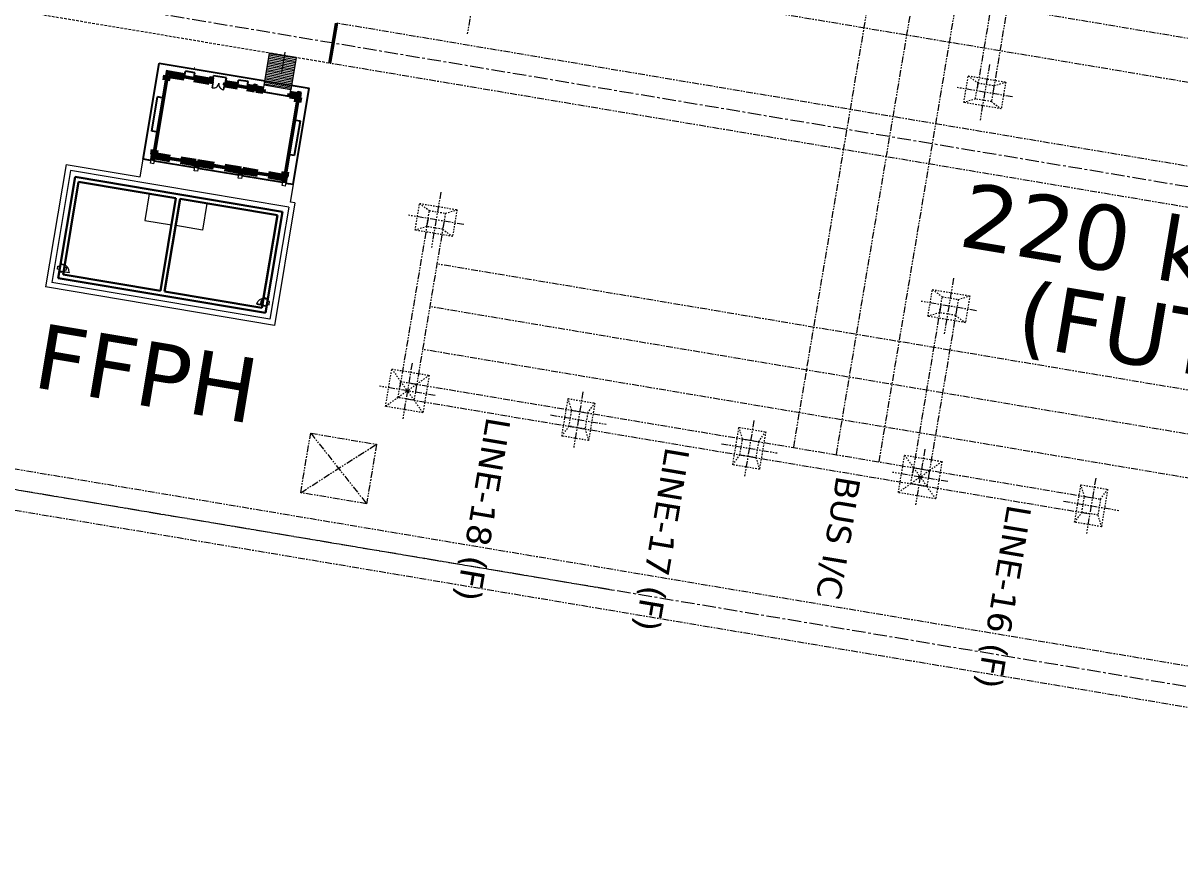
# Model space of a CAD drawing. Header units: feet. Extents: x 199174 to 214517, y 1645895 to 1656921.
# Drawn here: x 207650.2 to 207734, y 1653709.2 to 1653770 of the extents above; entities that cross this region are included whole.
import ezdxf

# ---------------------------------------------------------------- set-up
doc = ezdxf.new("R2010")
doc.units = ezdxf.units.FT
doc.header["$MEASUREMENT"] = 0
for name, pattern in [('CENTER', [2, 1.25, -0.25, 0.25, -0.25]), ('HIDDEN', [0.375, 0.25, -0.125]), ('PHANTOM2', [1.25, 0.625, -0.125, 0.125, -0.125, 0.125, -0.125])]:
    doc.linetypes.add(name, pattern=pattern)
doc.layers.add('400 KV SUB', color=7, linetype='Continuous', true_color=0xffffdb)
for name, color, linetype, lineweight in [('CONC', 4, 'Continuous', 9), ('DOOR', 2, 'Continuous', 18), ('E-LAY-CNTRL', 1, 'CENTER', 0), ('E-LAY-EXIST', 8, 'HIDDEN', 0), ('e2', 2, 'Continuous', 18), ('e5', 7, 'Continuous', 13), ('rcc', 6, 'Continuous', 30), ('Wall', 6, 'Continuous', 70), ('WIN', 1, 'Continuous', 20)]:
    doc.layers.add(name, color=color, linetype=linetype, lineweight=lineweight)
for name, color, linetype in [('DIM', 11, 'Continuous'), ('E-LAY-DIM', 7, 'Continuous'), ('hid', 7, 'Continuous'), ('TXT', 222, 'Continuous')]:
    doc.layers.add(name, color=color, linetype=linetype)
doc.styles.add('STYLE1', font='verdana.ttf')

# ---------------------------------------------------------------- blocks, each defined once
blk = doc.blocks.new('R-750T')
for points in [[(-29.25, 0), (-29.25, 0.75), (-30, 0.75), (-30, 5.125), (-29.25, 5.125), (-29.25, 5.875), (-28, 5.875), (-28, 4.125), (-27.5, 4.125), (-27.5, 0)], [(-3.5, 5.875), (-3.5, 31.875), (-2, 31.875), (-2, 5.875)], [(-2, 5.875), (-2, 4.125), (-2.5, 4.125), (-2.5, 0), (-0.75, 0), (-0.75, 0.75), (0, 0.75), (0, 5.125), (-0.75, 5.125), (-0.75, 5.875)]]:
    blk.add_lwpolyline(points, close=True)
at = {"color": 1}
blk.add_arc((-2, 5.875), 26, 93.307362, 180, dxfattribs=at)
blk = doc.blocks.new('600')
at = {"layer": 'rcc'}
blk.add_hatch(color=256, dxfattribs=at).paths.add_polyline_path([(-150, 0), (150, 0), (150, 500), (-150, 500)])
blk.add_lwpolyline([(-150, 0), (150, 0), (150, 500), (-150, 500)], close=True, dxfattribs=at)
blk = doc.blocks.new('R-1200D')
for p, q in [((-48, 0.7), (-48, 5.1)), ((-48, 5.1), (-47.3, 5.1)), ((-47.3, 0.7), (-48, 0.7)), ((-47.3, 0), (-47.3, 0.7)), ((-46, 0), (-47.3, 0)), ((-47.3, 5.1), (-47.3, 5.9)), ((-47.3, 5.9), (-46, 5.9)), ((-46, 27.4), (-46, 5.9)), ((-46, 27.4), (-44.5, 27.4)), ((-46, 5.9), (-46, 4.1)), ((-46, 5.9), (-44.5, 5.9)), ((-46, 4.1), (-45.5, 4.1)), ((-46, 1.7), (-46, 0)), ((-45.5, 1.7), (-46, 1.7)), ((-45.5, 4.1), (-45.5, 1.7)), ((-44.5, 27.4), (-44.5, 5.9)), ((-3.5, 27.4), (-3.5, 5.9)), ((-2, 27.4), (-3.5, 27.4)), ((-2, 5.9), (-3.5, 5.9)), ((-2, 4.1), (-2.5, 4.1)), ((-2.5, 4.1), (-2.5, 1.7)), ((-2.5, 1.7), (-2, 1.7)), ((-2, 27.4), (-2, 5.9)), ((-0.7, 5.9), (-2, 5.9)), ((-2, 5.9), (-2, 4.1)), ((-2, 1.7), (-2, 0)), ((-2, 0), (-0.7, 0)), ((-0.7, 5.1), (-0.7, 5.9)), ((0, 5.1), (-0.7, 5.1)), ((-0.7, 0), (-0.7, 0.7)), ((-0.7, 0.7), (0, 0.7)), ((0, 0.7), (0, 5.1))]:
    blk.add_line(p, q)
at = {"color": 1}
for centre, start, end in [((-44.1, 7.3), 356.0696, 91.2709), ((-3.9, 7.3), 88.7291, 183.9304)]:
    blk.add_arc(centre, 20.1, start, end, dxfattribs=at)
blk = doc.blocks.new('TWR_CTG_p')
for p, q in [((-750, 750), (-1750, 1250)), ((1750, 1250), (750, 750)), ((-750, -750), (-1750, -1250)), ((750, -750), (1750, -1250))]:
    blk.add_line(p, q)
for points in [[(-1750, -1250), (1750, -1250), (1750, 1250), (-1750, 1250)], [(-750, -750), (750, -750), (750, 750), (-750, 750)]]:
    blk.add_lwpolyline(points, close=True)
blk = doc.blocks.new('TWR_CC_p')
for p, q in [((-750, 750), (-1750, 1250)), ((1750, 1250), (750, 750)), ((-750, -750), (-1750, -1250)), ((750, -750), (1750, -1250))]:
    blk.add_line(p, q)
for points in [[(-1750, -1250), (1750, -1250), (1750, 1250), (-1750, 1250)], [(-750, -750), (750, -750), (750, 750), (-750, 750)]]:
    blk.add_lwpolyline(points, close=True)
blk = doc.blocks.new('TWR_CD_p')
for p, q in [((-750, 750), (-1750, 1750)), ((1750, 1750), (750, 750)), ((-100, 100), (-750, 750)), ((750, 750), (100, 100)), ((-1750, -1750), (-750, -750)), ((-100, -100), (-750, -750)), ((100, -100), (750, -750)), ((750, -750), (1750, -1750))]:
    blk.add_line(p, q)
for points in [[(-1750, -1750), (1750, -1750), (1750, 1750), (-1750, 1750)], [(-750, -750), (750, -750), (750, 750), (-750, 750)], [(-100, -100), (100, -100), (100, 100), (-100, 100)]]:
    blk.add_lwpolyline(points, close=True)
blk = doc.blocks.new('TWR_CTH_p')
for p, q in [((-750, 750), (-1750, 1250)), ((1750, 1250), (750, 750)), ((-750, -750), (-1750, -1250)), ((750, -750), (1750, -1250))]:
    blk.add_line(p, q)
for points in [[(-1750, -1250), (1750, -1250), (1750, 1250), (-1750, 1250)], [(-750, -750), (750, -750), (750, 750), (-750, 750)]]:
    blk.add_lwpolyline(points, close=True)
blk = doc.blocks.new('400kv')
at = {"layer": 'e5'}
h = blk.add_hatch(dxfattribs=at)
h.set_pattern_fill('_USER', color=256, scale=0.15, angle=437.254, style=0, pattern_type=0)
h.set_pattern_definition([(77.254, (123.98344, 173.21524), (-0.14630365, 0.03309444), [])])
h.paths.add_polyline_path([(84.13, 165.68), (81.59, 166.25), (81.04, 163.81), (83.58, 163.24)])
h.paths.add_polyline_path([(81.57, 166.26), (81.2, 166.34), (80.65, 163.9), (81.02, 163.82)])
at = {"layer": 'rcc'}
blk.add_hatch(color=256, dxfattribs=at).paths.add_polyline_path([(83.05, 174.98), (83.13, 175.31), (82.64, 175.42), (82.56, 175.09)])
at = {"layer": 'CONC', "linetype": 'Continuous'}
blk.add_line((61.02, 170.95, -0.38), (60.21, 167.39, -0.38), dxfattribs=at)
at = {"layer": 'DIM'}
blk.add_solid([(83.22, 172.63, -0.38), (83.23, 172.7, -0.38), (83.03, 172.71, -0.38)], dxfattribs=at)
at = {"layer": 'E-LAY-CNTRL'}
for p, q in [((2.06, 0.61, -0.66), (54.44, 232.15, -0.29)), ((43.66, -21.72, -0.31), (98.82, 222.12, -0.31))]:
    blk.add_line(p, q, dxfattribs=at)
at = {"layer": 'E-LAY-CNTRL', "elevation": -0.31}
for points in [[(32.89, 136.92), (97.86, 424.12)], [(32.89, 136.92), (86.72, 374.86)]]:
    blk.add_lwpolyline(points, dxfattribs=at)
at = {"layer": 'E-LAY-DIM', "lineweight": -2}
for p, q in [((86.56, 159.43, -0.4), (82.9, 160.26, -0.4)), ((86.53, 159.3, -0.4), (82.87, 160.13, -0.4))]:
    blk.add_line(p, q, dxfattribs=at)
at = {"layer": 'E-LAY-EXIST', "linetype": 'PHANTOM2'}
for p, q in [((0, 0, -0.67), (52.43, 231.83, -0.3)), ((4.13, 1.2, -0.66), (54.82, 225.35, -0.31)), ((43.47, 165.08, -0.31), (47.54, 157.84, -0.31)), ((48.9, 163.85, -0.31), (42.11, 159.06, -0.31)), ((43.08, -15.78, -0.67), (82.87, 160.13, -0.4)), ((46.74, -16.6, -0.67), (86.53, 159.3, -0.4)), ((51.73, 152.18, -0.31), (52.87, 157.25, -0.31)), ((51.57, 154.88, -0.31), (48.04, 139.28, -0.31)), ((54.83, 154.14, -0.31), (49.76, 155.29, -0.31)), ((52.37, 154.6, -0.31), (52.22, 154.84, -0.31)), ((68.07, 151.92, -0.31), (52.46, 155.45, -0.31)), ((53.03, 154.55, -0.31), (49.5, 138.95, -0.31)), ((67.74, 150.46, -0.31), (52.13, 153.99, -0.31)), ((52.42, 154.79, -0.31), (52.18, 154.64, -0.31)), ((23.71, 10.21, -0.31), (56.04, 153.1, -0.31)), ((67.33, 148.65, -0.31), (68.48, 153.72, -0.31)), ((27.61, 9.33, -0.31), (59.94, 152.22, -0.31)), ((70.44, 150.61, -0.31), (65.37, 151.76, -0.31)), ((31.52, 8.45, -0.31), (63.84, 151.34, -0.31)), ((89.95, 146.2, -0.31), (84.88, 147.35, -0.31)), ((58.83, 2.27, -0.31), (91.15, 145.16, -0.31)), ((62.73, 1.39, -0.31), (95.05, 144.28, -0.31)), ((49.34, 141.65, -0.31), (48.2, 136.58, -0.31)), ((48.04, 139.28, -0.31), (44.51, 123.67, -0.31)), ((49.5, 138.95, -0.31), (45.97, 123.34, -0.31)), ((51.3, 138.54, -0.31), (46.23, 139.68, -0.31)), ((45.81, 126.04, -0.31), (44.67, 120.97, -0.31)), ((47.77, 122.93, -0.31), (42.7, 124.08, -0.31)), ((44.51, 123.67, -0.31), (40.98, 108.07, -0.31)), ((45.97, 123.34, -0.31), (42.44, 107.73, -0.31)), ((129.46, 100.35, -0.31), (45.09, 119.44, -0.31)), ((128.57, 96.45, -0.31), (44.21, 115.54, -0.31)), ((127.69, 92.55, -0.31), (43.32, 111.64, -0.31)), ((41.14, 105.37, -0.31), (42.28, 110.43, -0.31)), ((40.98, 108.07, -0.31), (37.45, 92.46, -0.31)), ((44.24, 107.33, -0.31), (39.17, 108.47, -0.31)), ((41.83, 107.98, -0.31), (41.59, 107.82, -0.31)), ((41.78, 107.78, -0.31), (41.63, 108.02, -0.31)), ((57.48, 105.1, -0.31), (41.87, 108.63, -0.31)), ((42.44, 107.73, -0.31), (38.91, 92.13, -0.31)), ((57.15, 103.64, -0.31), (41.54, 107.17, -0.31)), ((56.74, 101.84, -0.31), (57.89, 106.9, -0.31)), ((59.85, 103.8, -0.31), (54.78, 104.94, -0.31)), ((76.25, 97.42, -0.31), (77.4, 102.49, -0.31)), ((79.36, 99.38, -0.31), (74.29, 100.53, -0.31)), ((92.59, 97.16, -0.31), (76.99, 100.69, -0.31)), ((92.26, 95.7, -0.31), (76.66, 99.23, -0.31)), ((38.75, 94.83, -0.31), (37.61, 89.76, -0.31)), ((40.71, 91.72, -0.31), (35.64, 92.87, -0.31))]:
    blk.add_line(p, q, dxfattribs=at)
at = {"layer": 'E-LAY-EXIST'}
blk.add_line((82.9, 160.26, -0.4), (95.54, 216.14, -0.31), dxfattribs=at)
at = {"layer": 'E-LAY-EXIST', "linetype": 'PHANTOM2', "elevation": -0.31}
blk.add_lwpolyline([(48.9, 163.85), (47.54, 157.84), (42.11, 159.06), (43.47, 165.08)], close=True, dxfattribs=at)
at = {"layer": 'e2'}
for p, q in [((59.61, 167.02, -0.38), (64.12, 186.93, -0.38)), ((74.33, 184.62, -0.38), (64.12, 186.93, -0.38)), ((69.83, 164.7, -0.38), (74.33, 184.62, -0.38)), ((69.36, 178.05, -0.38), (68.81, 175.61, -0.38)), ((71.8, 177.5, -0.38), (69.36, 178.05, -0.38)), ((68.17, 172.78, -0.38), (68.72, 175.22, -0.38)), ((70.61, 172.23, -0.38), (68.17, 172.78, -0.38)), ((69.83, 164.7, -0.38), (59.61, 167.02, -0.38))]:
    blk.add_line(p, q, dxfattribs=at)
at = {"layer": 'e2', "elevation": -0.38}
for points in [[(65.61, 186.29), (65.57, 186.09), (65.28, 186.16), (65.32, 186.35)], [(65.48, 185.7), (65.44, 185.5), (65.14, 185.57), (65.19, 185.77)], [(61.37, 167.54), (61.42, 167.74), (61.12, 167.8), (61.08, 167.61)], [(61.24, 166.96), (61.28, 167.15), (60.99, 167.22), (60.95, 167.02)]]:
    blk.add_lwpolyline(points, close=True, dxfattribs=at)
for points in [[(74.86, 176.85), (74.52, 176.93), (74.59, 177.22), (74.93, 177.15)], [(73.96, 172.85), (73.62, 172.92), (73.68, 173.22), (74.02, 173.14)], [(73.05, 168.84), (72.71, 168.92), (72.78, 169.21), (73.12, 169.13)], [(72.15, 164.83), (71.8, 164.91), (71.87, 165.2), (72.21, 165.13)]]:
    blk.add_lwpolyline(points, dxfattribs=at)
at = {"layer": 'e5'}
for p, q in [((59.01, 166.64, -0.38), (63.74, 187.53, -0.38)), ((74.93, 185, -0.38), (63.74, 187.53, -0.38)), ((74.93, 185, -0.38), (73.41, 178.25, -0.38)), ((73.41, 178.25, -0.38), (83.77, 175.9, -0.38)), ((80.67, 162.19, -0.38), (83.77, 175.9, -0.38)), ((70.21, 164.11, -0.38), (59.01, 166.64, -0.38)), ((80.65, 163.9, -0.38), (81.2, 166.34, -0.38)), ((80.84, 166.42, -0.38), (81.2, 166.34, -0.38)), ((81.2, 166.34, -0.38), (84.13, 165.68, -0.38)), ((83.58, 163.24, -0.38), (84.13, 165.68, -0.38)), ((70.21, 164.11, -0.38), (70.3, 164.53, -0.38)), ((70.3, 164.53, -0.38), (80.67, 162.19, -0.38)), ((82.27, 164.66, -0.38), (84.14, 164.24, -0.38)), ((80.29, 163.98, -0.38), (80.65, 163.9, -0.38)), ((83.58, 163.24, -0.38), (80.65, 163.9, -0.38))]:
    blk.add_line(p, q, dxfattribs=at)
blk.add_solid([(82.26, 164.63, -0.38), (82.28, 164.69, -0.38), (82.07, 164.71, -0.38)], dxfattribs=at)
at = {"layer": 'hid', "ltscale": 20}
for p, q in [((74.86, 177.18, -0.38), (75.01, 177.86, -0.38)), ((75.01, 177.86, -0.38), (83.75, 175.89, -0.38)), ((73.95, 173.16, -0.38), (74.78, 176.85, -0.38)), ((77.45, 176.5, -0.38), (77.55, 176.94, -0.38)), ((77.55, 176.94, -0.38), (80.67, 176.23, -0.38)), ((80.57, 175.8, -0.38), (80.67, 176.23, -0.38)), ((74.68, 174.42, -0.38), (74.9, 175.39, -0.38)), ((74.73, 174.41, -0.38), (74.95, 175.38, -0.38)), ((80.66, 162.21, -0.38), (83.75, 175.89, -0.38)), ((82.47, 173.63, -0.38), (82.91, 173.53, -0.38)), ((82.71, 172.65, -0.38), (82.91, 173.53, -0.38)), ((73.04, 169.15, -0.38), (73.88, 172.86, -0.38)), ((82.27, 172.75, -0.38), (82.71, 172.65, -0.38)), ((73.78, 170.42, -0.38), (74, 171.4, -0.38)), ((73.83, 170.41, -0.38), (74.05, 171.39, -0.38)), ((82.06, 169.78, -0.38), (82.33, 170.95, -0.38)), ((82.15, 170.99, -0.38), (82.33, 170.95, -0.38)), ((81.62, 169.88, -0.38), (82.06, 169.78, -0.38)), ((72.13, 165.14, -0.38), (72.97, 168.86, -0.38)), ((81.37, 168.77, -0.38), (81.81, 168.67, -0.38)), ((81.17, 167.89, -0.38), (81.61, 167.79, -0.38)), ((81.61, 167.79, -0.38), (81.81, 168.67, -0.38)), ((72.88, 166.43, -0.38), (73.1, 167.4, -0.38)), ((72.92, 166.42, -0.38), (73.14, 167.39, -0.38)), ((72.07, 164.85, -0.38), (71.92, 164.19, -0.38)), ((71.92, 164.19, -0.38), (80.66, 162.21, -0.38)), ((74.69, 164.33, -0.38), (74.59, 163.89, -0.38)), ((74.59, 163.89, -0.38), (77.72, 163.18, -0.38)), ((77.82, 163.62, -0.38), (77.72, 163.18, -0.38))]:
    blk.add_line(p, q, dxfattribs=at)
at = {"layer": 'rcc'}
for p, q in [((60.21, 167.39, -0.38), (64.5, 186.33, -0.38)), ((62.79, 176.97, -0.38), (64.8, 185.85, -0.38)), ((73.74, 184.24, -0.38), (64.5, 186.33, -0.38)), ((73.26, 183.94, -0.38), (64.8, 185.85, -0.38)), ((69.45, 165.3, -0.38), (73.74, 184.24, -0.38)), ((71.25, 175.06, -0.38), (73.26, 183.94, -0.38)), ((60.69, 167.7, -0.38), (62.7, 176.58, -0.38)), ((62.7, 176.58, -0.38), (71.16, 174.67, -0.38)), ((62.79, 176.97, -0.38), (71.25, 175.06, -0.38)), ((69.15, 165.78, -0.38), (71.16, 174.67, -0.38)), ((69.15, 165.78, -0.38), (60.69, 167.7, -0.38)), ((69.45, 165.3, -0.38), (60.21, 167.39, -0.38))]:
    blk.add_line(p, q, dxfattribs=at)
at = {"layer": 'Wall'}
for p, q in [((74.81, 175.41, -0.38), (75.16, 176.94, -0.38)), ((75.04, 175.36, -0.38), (75.36, 176.78, -0.38)), ((75.35, 176.74, -0.38), (75.79, 176.64, -0.38)), ((75.4, 176.97, -0.38), (75.84, 176.87, -0.38)), ((75.79, 176.64, -0.38), (75.84, 176.87, -0.38)), ((74.81, 175.41, -0.38), (75.04, 175.36, -0.38)), ((82.13, 175.21, -0.38), (82.18, 175.44, -0.38)), ((82.13, 175.21, -0.38), (82.57, 175.11, -0.38)), ((82.18, 175.44, -0.38), (82.62, 175.34, -0.38)), ((74.29, 173.08, -0.38), (74.59, 174.44, -0.38)), ((74.51, 173.03, -0.38), (74.82, 174.39, -0.38)), ((74.59, 174.44, -0.38), (74.82, 174.39, -0.38)), ((82.25, 173.68, -0.38), (82.56, 175.09, -0.38)), ((82.47, 173.63, -0.38), (82.79, 175.04, -0.38)), ((82.47, 173.63, -0.38), (82.25, 173.68, -0.38)), ((73.91, 171.42, -0.38), (74.25, 172.93, -0.38)), ((74.14, 171.37, -0.38), (74.48, 172.88, -0.38)), ((81.73, 171.4, -0.38), (82.05, 172.8, -0.38)), ((81.95, 171.35, -0.38), (82.27, 172.75, -0.38)), ((82.27, 172.75, -0.38), (82.05, 172.8, -0.38)), ((74.14, 171.37, -0.38), (73.91, 171.42, -0.38)), ((73.35, 168.93, -0.38), (73.69, 170.44, -0.38)), ((73.57, 168.88, -0.38), (73.92, 170.39, -0.38)), ((73.92, 170.39, -0.38), (73.69, 170.44, -0.38)), ((81.15, 168.82, -0.38), (81.4, 169.93, -0.38)), ((81.37, 168.77, -0.38), (81.62, 169.88, -0.38)), ((81.62, 169.88, -0.38), (81.4, 169.93, -0.38)), ((73.01, 167.42, -0.38), (73.31, 168.78, -0.38)), ((73.23, 167.37, -0.38), (73.54, 168.73, -0.38)), ((81.37, 168.77, -0.38), (81.15, 168.82, -0.38)), ((80.79, 167.24, -0.38), (80.95, 167.94, -0.38)), ((81.17, 167.89, -0.38), (80.95, 167.94, -0.38)), ((81.01, 167.19, -0.38), (81.17, 167.89, -0.38)), ((73.23, 167.37, -0.38), (73.01, 167.42, -0.38)), ((80.62, 166.47, -0.38), (80.76, 167.1, -0.38)), ((80.84, 166.42, -0.38), (80.98, 167.05, -0.38)), ((72.47, 165.07, -0.38), (72.79, 166.45, -0.38)), ((72.7, 165.02, -0.38), (73.01, 166.4, -0.38)), ((73.01, 166.4, -0.38), (72.79, 166.45, -0.38)), ((80.62, 166.47, -0.38), (80.84, 166.42, -0.38)), ((72.65, 164.79, -0.38), (73.09, 164.69, -0.38)), ((72.7, 165.02, -0.38), (73.14, 164.92, -0.38)), ((73.14, 164.92, -0.38), (73.09, 164.69, -0.38)), ((79.48, 163.48, -0.38), (79.43, 163.26, -0.38)), ((79.92, 163.38, -0.38), (79.48, 163.48, -0.38)), ((79.92, 163.38, -0.38), (80.06, 164.03, -0.38)), ((80.06, 164.03, -0.38), (80.29, 163.98, -0.38)), ((80.14, 163.33, -0.38), (80.29, 163.98, -0.38)), ((79.87, 163.16, -0.38), (79.43, 163.26, -0.38))]:
    blk.add_line(p, q, dxfattribs=at)
at = {"layer": 'WIN'}
for p, q in [((82.13, 175.21, -0.38), (75.79, 176.65, -0.38)), ((82.15, 175.3, -0.38), (75.81, 176.73, -0.38)), ((82.16, 175.34, -0.38), (75.82, 176.78, -0.38)), ((82.18, 175.43, -0.38), (75.84, 176.87, -0.38)), ((74.59, 174.44, -0.38), (74.81, 175.41, -0.38)), ((74.82, 174.39, -0.38), (75.04, 175.36, -0.38)), ((82.05, 172.8, -0.38), (82.25, 173.68, -0.38)), ((82.15, 172.78, -0.38), (82.34, 173.66, -0.38)), ((82.17, 172.77, -0.38), (82.37, 173.65, -0.38)), ((82.27, 172.75, -0.38), (82.47, 173.63, -0.38)), ((73.69, 170.44, -0.38), (73.91, 171.42, -0.38)), ((73.92, 170.39, -0.38), (74.14, 171.37, -0.38)), ((80.95, 167.94, -0.38), (81.15, 168.82, -0.38)), ((81.05, 167.92, -0.38), (81.24, 168.8, -0.38)), ((81.07, 167.91, -0.38), (81.27, 168.79, -0.38)), ((81.17, 167.89, -0.38), (81.37, 168.77, -0.38)), ((72.79, 166.45, -0.38), (73.01, 167.42, -0.38)), ((73.01, 166.4, -0.38), (73.23, 167.37, -0.38)), ((79.43, 163.26, -0.38), (73.09, 164.69, -0.38)), ((79.45, 163.35, -0.38), (73.11, 164.78, -0.38)), ((79.46, 163.39, -0.38), (73.12, 164.83, -0.38)), ((79.48, 163.48, -0.38), (73.14, 164.92, -0.38))]:
    blk.add_line(p, q, dxfattribs=at)
at = {"layer": 'WIN', "elevation": -0.38}
blk.add_lwpolyline([(80.03, 163.93), (80.62, 166.57), (80.6, 166.58), (80, 163.94)], close=True, dxfattribs=at)
at = {"layer": 'DOOR'}
for name, p, xscale, yscale, zscale, rotation in [('R-750T', (65.05, 186.08, -0.38), 0.02500000003350525, 0.02500000003350525, 0.02500000003350525, 167.253984310759), ('R-1200D', (81.91, 171.05, -0.38), 0.02500000002066291, 0.02500000002066291, 0.02500000002066291, 77.25398444087377), ('R-750T', (60.83, 167.39, -0.38), -0.02500000003350525, 0.02499999990686774, 0.025, 347.253984310759)]:
    blk.add_blockref(name, p, dxfattribs=dict(at, xscale=xscale, yscale=yscale, zscale=zscale, rotation=rotation))
at = {"layer": 'E-LAY-EXIST', "linetype": 'PHANTOM2', "yscale": 0.0009999999310821295, "zscale": 0.001}
for name, p, xscale, rotation in [('TWR_CD_p', (52.3, 154.72, -0.31), -0.0009999999398089005, 257.2539829661908), ('TWR_CC_p', (67.9, 151.19, -0.31), -0.0009999999398089005, 257.2539829661908), ('TWR_CTH_p', (48.77, 139.11, -0.31), -0.0009999999965821884, 347.2539837020024), ('TWR_CTH_p', (45.24, 123.51, -0.31), -0.0009999999965821884, 347.2539837020024), ('TWR_CD_p', (41.71, 107.9, -0.31), -0.0009999999398089005, 257.2539829661908), ('TWR_CC_p', (57.31, 104.37, -0.31), -0.0009999999398089005, 257.2539829661908), ('TWR_CTG_p', (76.82, 99.96, -0.31), -0.0009999999398089005, 257.2539829661908), ('TWR_CTH_p', (38.18, 92.29, -0.31), -0.0009999999965821884, 347.2539837020024)]:
    blk.add_blockref(name, p, dxfattribs=dict(at, xscale=xscale, rotation=rotation))
at = {"layer": 'rcc', "xscale": 0.0009999999398089005, "yscale": 0.0009999999398089005, "zscale": 0.0009999999398089005, "rotation": 77.25398296619082}
for p in [(75.38, 176.89, -0.38), (74.48, 172.88, -0.38), (82.18, 171.14, -0.38), (73.57, 168.88, -0.38), (81.28, 167.13, -0.38), (72.67, 164.87, -0.38), (80.37, 163.13, -0.38)]:
    blk.add_blockref('600', p, dxfattribs=at)
at = {"layer": 'E-LAY-EXIST', "linetype": 'PHANTOM2', "style": 'STYLE1'}
for s, height, rotation, p in [('LINE-18 (F)', 2.25, 167.254, (49.56, 147.54, -0.38)), ('LINE-17 (F)', 2.25, 167.254, (45.87, 131.2, -0.38)), ('BUS I/C', 2.25, 167.254, (42.34, 115.59, -0.38)), ('LINE-16 (F)', 2.25, 167.254, (38.81, 99.99, -0.38)), ('220 kV YARD', 6, 257.254, (62.83, 103.32, 0.24)), ('(FUTURE)', 6, 257.254, (53.45, 98.6, 0.24))]:
    blk.add_text(s, height=height, rotation=rotation, dxfattribs=at).set_placement(p)
at = {"layer": 'TXT', "linetype": 'Continuous', "style": 'STYLE1'}
blk.add_text('FFPH', height=6, rotation=257.254, dxfattribs=at).set_placement((54.62, 189.39, -0.67))

msp = doc.modelspace()

# ---------------------------------------------------------------- block references
at = {"layer": '400 KV SUB', "lineweight": -2, "xscale": 0.7840800000301468, "yscale": 0.7840800000301468, "zscale": 0.7840800000301468, "rotation": 93.2111979021931}
msp.add_blockref('400kv', (207801.472, 1653709.246, 0.244), dxfattribs=at)

doc.saveas('drawing.dxf')
